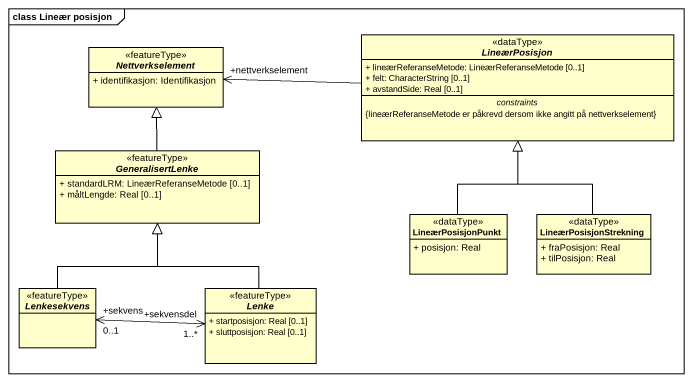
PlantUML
@startuml
mainframe class Lineær posisjon
hide circle
hide empty members
skinparam classAttributeIconSize 0
abstract class Nettverkselement <<featureType>> {
  + identifikasjon: Identifikasjon
}
abstract class LineærPosisjon <<dataType>> {
  + lineærReferanseMetode: LineærReferanseMetode [0..1]
  + felt: CharacterString [0..1]
  + avstandSide: Real [0..1]
  -- constraints --
  {lineærReferanseMetode er påkrevd dersom ikke angitt på nettverkselement}
}
abstract class GeneralisertLenke <<featureType>> {
  + standardLRM: LineærReferanseMetode [0..1]
  + måltLengde: Real [0..1]
}
class LineærPosisjonPunkt <<dataType>> {
  + posisjon: Real
}
class LineærPosisjonStrekning <<dataType>> {
  + fraPosisjon: Real
  + tilPosisjon: Real
}
abstract class Lenkesekvens <<featureType>>
abstract class Lenke <<featureType>> {
  + startposisjon: Real [0..1]
  + sluttposisjon: Real [0..1]
}
LineærPosisjon -left-> "+nettverkselement" Nettverkselement
GeneralisertLenke -up-|> Nettverkselement
LineærPosisjonPunkt -up-|> LineærPosisjon
LineærPosisjonStrekning -up-|> LineærPosisjon
Lenkesekvens -up-|> GeneralisertLenke
Lenke -up-|> GeneralisertLenke
Lenke "+sekvensdel\n1..*" <-left-> "+sekvens\n0..1" Lenkesekvens
@enduml
